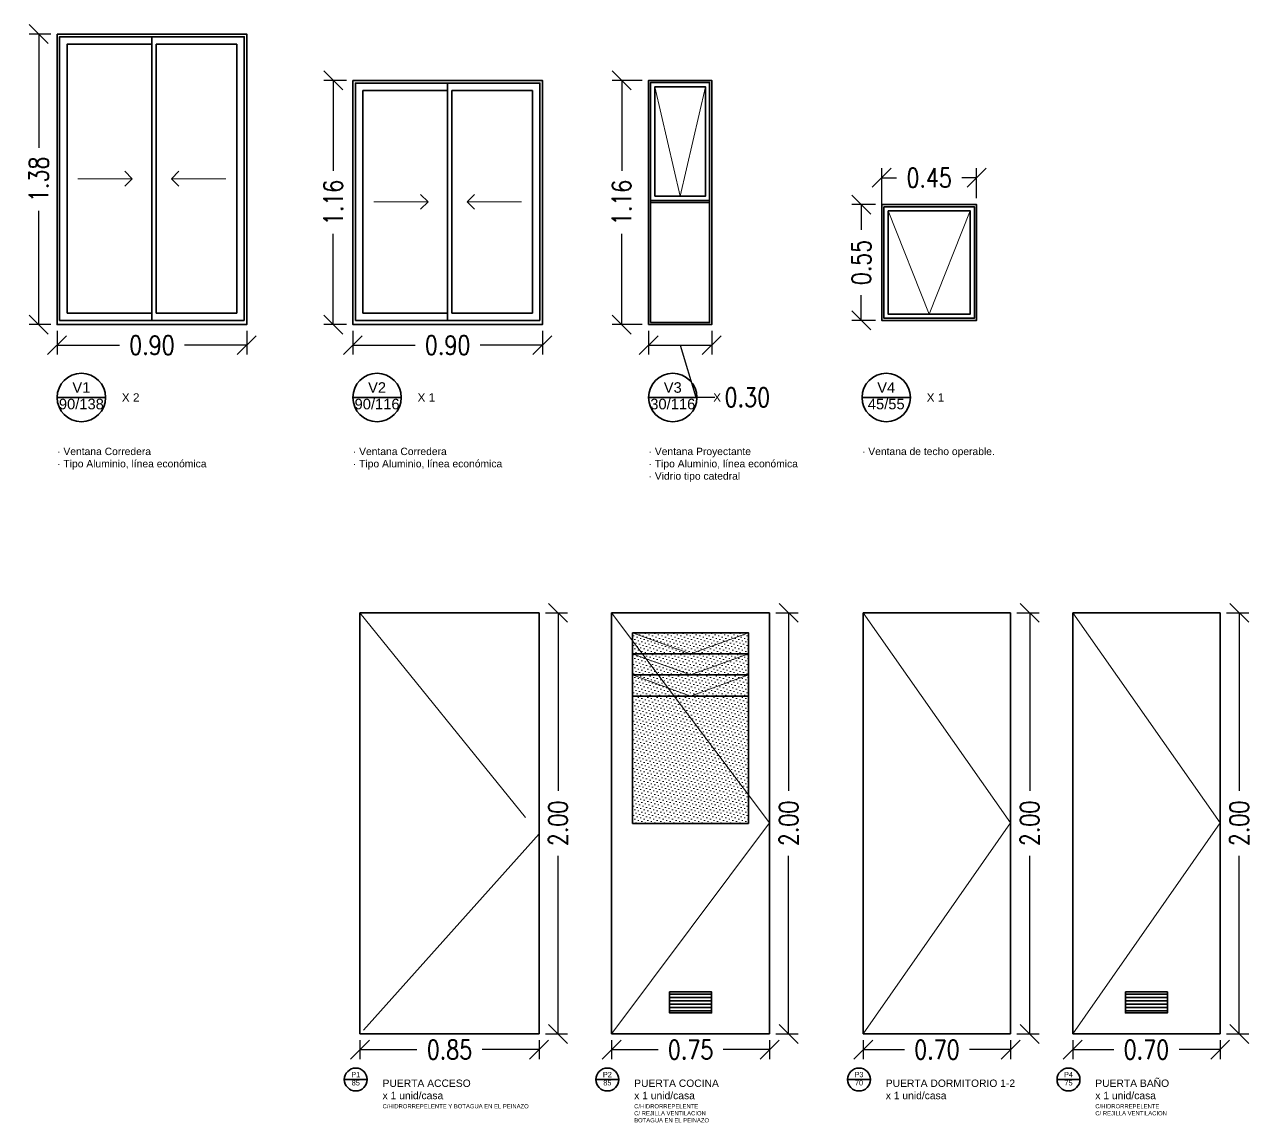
# Model space of a CAD drawing. Header units: metres. Extents: x 45 to 666, y -23 to 325.
# Drawn here: x 152.91 to 158.74, y 104.72 to 109.94 of the extents above; entities that cross this region are included whole.
import ezdxf
from ezdxf.enums import TextEntityAlignment as Align

# ---------------------------------------------------------------- set-up
doc = ezdxf.new("R2010")
doc.units = ezdxf.units.M
doc.header["$LTSCALE"] = 5
doc.header["$MEASUREMENT"] = 0
doc.linetypes.add('HIDDEN', pattern=[0.375, 0.25, -0.125])
doc.layers.get('0').update_dxf_attribs({"color": 30})
doc.layers.get('DEFPOINTS').update_dxf_attribs({"color": 210})
for name, color, linetype, lineweight in [('A-ANNO-DIMS', 3, 'Continuous', 18), ('A-ANNO-NOTE', 7, 'Continuous', 35), ('A-ANNO-TEXT', 3, 'Continuous', 18), ('A-ELEV-MBE1', 7, 'Continuous', 35), ('A-ELEV-PATT', 8, 'Continuous', 18), ('A-FLOR-OVHD', 3, 'HIDDEN', 18)]:
    doc.layers.add(name, color=color, linetype=linetype, lineweight=lineweight)
doc.styles.add('E-ARIAL', font='arial.ttf')
doc.styles.add('E-ROMANS', font='romans.shx', dxfattribs={"width": 0.8})
doc.dimstyles.new('E-0050_TICK_18', dxfattribs={"dimscale": 0.001, "dimtxt": 90, "dimasz": 90, "dimexe": 45, "dimexo": 30, "dimgap": 45, "dimtad": 0, "dimzin": 0, "dimdsep": 46, "dimtxsty": 'E-ROMANS', "dimblk": 'OBLIQUE', "dimcen": 45, "dimclrd": 256, "dimclre": 256, "dimclrt": 256, "dimadec": 0, "dimazin": 0, "dimtfac": 1, "dimtmove": 1, "dimatfit": 3, "dimldrblk": 'OPEN90', "dimfxl": 1, "dimtfill": 1, "dimtolj": 1, "dimtzin": 0, "dimarcsym": 0})

# ---------------------------------------------------------------- blocks, each defined once
blk = doc.blocks.new('_Oblique')
at = {"color": 0, "linetype": 'ByBlock', "lineweight": -2}
blk.add_line((-0.5, -0.5), (0.5, 0.5), dxfattribs=at)
blk = doc.blocks.new('*D792')
at = {"layer": 'A-ANNO-DIMS', "lineweight": -2, "transparency": 16777216}
for p, q in [((153.0296, 109.8922), (152.9275, 109.8922)), ((152.9725, 109.8922), (152.9725, 109.3518)), ((152.9725, 108.5122), (152.9725, 109.0526)), ((153.0296, 108.5122), (152.9275, 108.5122))]:
    blk.add_line(p, q, dxfattribs=at)
at = {"layer": 'DEFPOINTS', "color": 0, "transparency": 16777216}
for p in [(153.0596, 109.8922), (152.9725, 108.5122), (153.0596, 108.5122)]:
    blk.add_point(p, dxfattribs=at)
at = {"layer": 'A-ANNO-DIMS', "lineweight": -2, "transparency": 16777216, "xscale": 0.09, "yscale": 0.09, "zscale": 0.09}
for p, rotation in [((152.9725, 109.8922), 90), ((152.9725, 108.5122), 270)]:
    blk.add_blockref('_Oblique', p, dxfattribs=dict(at, rotation=rotation))
at = {"layer": 'A-ANNO-DIMS', "transparency": 16777216, "insert": (152.9725, 109.2022), "char_height": 0.09, "attachment_point": 5, "rotation": 90, "style": 'E-ROMANS', "bg_fill": 3, "box_fill_scale": 1.25, "bg_fill_color": 256, "bg_fill_true_color": 13158600, "bg_fill_transparency": 0}
blk.add_mtext('\\A1;1.38', dxfattribs=at)
blk = doc.blocks.new('_Open90')
at = {"color": 0, "linetype": 'ByBlock', "lineweight": -2}
for p, q in [((0, 0), (-1, 0)), ((-0.5, 0.5), (0, 0)), ((0, 0), (-0.5, -0.5))]:
    blk.add_line(p, q, dxfattribs=at)
blk = doc.blocks.new('*D793')
at = {"layer": 'A-ANNO-DIMS', "lineweight": -2, "transparency": 16777216}
for p, q in [((153.0596, 108.4822), (153.0596, 108.3697)), ((153.9596, 108.4822), (153.9596, 108.3697)), ((153.0596, 108.4147), (153.3549, 108.4147)), ((153.9596, 108.4147), (153.6643, 108.4147))]:
    blk.add_line(p, q, dxfattribs=at)
at = {"layer": 'DEFPOINTS', "color": 0, "transparency": 16777216}
for p in [(153.0596, 108.5122), (153.9596, 108.5122), (153.9596, 108.4147)]:
    blk.add_point(p, dxfattribs=at)
at = {"layer": 'A-ANNO-DIMS', "lineweight": -2, "transparency": 16777216, "xscale": 0.09, "yscale": 0.09, "zscale": 0.09, "rotation": 180}
blk.add_blockref('_Oblique', (153.0596, 108.4147), dxfattribs=at)
at = {"layer": 'A-ANNO-DIMS', "lineweight": -2, "transparency": 16777216, "xscale": 0.09, "yscale": 0.09, "zscale": 0.09}
blk.add_blockref('_Oblique', (153.9596, 108.4147), dxfattribs=at)
at = {"layer": 'A-ANNO-DIMS', "transparency": 16777216, "insert": (153.5096, 108.4147), "char_height": 0.09, "attachment_point": 5, "style": 'E-ROMANS', "bg_fill": 3, "box_fill_scale": 1.25, "bg_fill_color": 256, "bg_fill_true_color": 13158600, "bg_fill_transparency": 0}
blk.add_mtext('\\A1;0.90', dxfattribs=at)
blk = doc.blocks.new('TAG-WINDOW')
blk.add_lwpolyline([(-0.92, 0), (0.92, 0)])
blk.add_circle((0, 0), 0.92)
at = {"style": 'E-ARIAL'}
blk.add_attdef('V', text='', height=0.4, dxfattribs=at).set_placement((0, 0.06), align=Align.BOTTOM_CENTER)
blk.add_attdef('40/120', text='', height=0.4, dxfattribs=at).set_placement((0, -0.048), align=Align.TOP_CENTER)
blk = doc.blocks.new('*D794')
at = {"layer": 'A-ANNO-DIMS', "lineweight": -2, "transparency": 16777216}
for p, q in [((154.4335, 109.6722), (154.3253, 109.6722)), ((154.3703, 109.6722), (154.3703, 109.2418)), ((154.3703, 108.5122), (154.3703, 108.9426)), ((154.4335, 108.5122), (154.3253, 108.5122))]:
    blk.add_line(p, q, dxfattribs=at)
at = {"layer": 'DEFPOINTS', "color": 0, "transparency": 16777216}
for p in [(154.4635, 109.6722), (154.3703, 108.5122), (154.4635, 108.5122)]:
    blk.add_point(p, dxfattribs=at)
at = {"layer": 'A-ANNO-DIMS', "lineweight": -2, "transparency": 16777216, "xscale": 0.09, "yscale": 0.09, "zscale": 0.09}
for p, rotation in [((154.3703, 109.6722), 90), ((154.3703, 108.5122), 270)]:
    blk.add_blockref('_Oblique', p, dxfattribs=dict(at, rotation=rotation))
at = {"layer": 'A-ANNO-DIMS', "transparency": 16777216, "insert": (154.3703, 109.0922), "char_height": 0.09, "attachment_point": 5, "rotation": 90, "style": 'E-ROMANS', "bg_fill": 3, "box_fill_scale": 1.25, "bg_fill_color": 256, "bg_fill_true_color": 13158600, "bg_fill_transparency": 0}
blk.add_mtext('\\A1;1.16', dxfattribs=at)
blk = doc.blocks.new('*D795')
at = {"layer": 'A-ANNO-DIMS', "lineweight": -2, "transparency": 16777216}
for p, q in [((154.4635, 108.4822), (154.4635, 108.3697)), ((155.3635, 108.4822), (155.3635, 108.3697)), ((154.4635, 108.4147), (154.7587, 108.4147)), ((155.3635, 108.4147), (155.0682, 108.4147))]:
    blk.add_line(p, q, dxfattribs=at)
at = {"layer": 'DEFPOINTS', "color": 0, "transparency": 16777216}
for p in [(154.4635, 108.5122), (155.3635, 108.5122), (155.3635, 108.4147)]:
    blk.add_point(p, dxfattribs=at)
at = {"layer": 'A-ANNO-DIMS', "lineweight": -2, "transparency": 16777216, "xscale": 0.09, "yscale": 0.09, "zscale": 0.09, "rotation": 180}
blk.add_blockref('_Oblique', (154.4635, 108.4147), dxfattribs=at)
at = {"layer": 'A-ANNO-DIMS', "lineweight": -2, "transparency": 16777216, "xscale": 0.09, "yscale": 0.09, "zscale": 0.09}
blk.add_blockref('_Oblique', (155.3635, 108.4147), dxfattribs=at)
at = {"layer": 'A-ANNO-DIMS', "transparency": 16777216, "insert": (154.9135, 108.4147), "char_height": 0.09, "attachment_point": 5, "style": 'E-ROMANS', "bg_fill": 3, "box_fill_scale": 1.25, "bg_fill_color": 256, "bg_fill_true_color": 13158600, "bg_fill_transparency": 0}
blk.add_mtext('\\A1;0.90', dxfattribs=at)
blk = doc.blocks.new('*D796')
at = {"layer": 'A-ANNO-DIMS', "lineweight": -2, "transparency": 16777216}
for p, q in [((155.8673, 108.4822), (155.8673, 108.3697)), ((156.1673, 108.4822), (156.1673, 108.3697)), ((155.8673, 108.4147), (156.1673, 108.4147)), ((156.0173, 108.4147), (156.0916, 108.1672)), ((156.0916, 108.1672), (156.1816, 108.1672))]:
    blk.add_line(p, q, dxfattribs=at)
at = {"layer": 'DEFPOINTS', "color": 0, "transparency": 16777216}
for p in [(155.8673, 108.5122), (156.1673, 108.5122), (156.1673, 108.4147)]:
    blk.add_point(p, dxfattribs=at)
at = {"layer": 'A-ANNO-DIMS', "lineweight": -2, "transparency": 16777216, "xscale": 0.09, "yscale": 0.09, "zscale": 0.09, "rotation": 180}
blk.add_blockref('_Oblique', (155.8673, 108.4147), dxfattribs=at)
at = {"layer": 'A-ANNO-DIMS', "lineweight": -2, "transparency": 16777216, "xscale": 0.09, "yscale": 0.09, "zscale": 0.09}
blk.add_blockref('_Oblique', (156.1673, 108.4147), dxfattribs=at)
at = {"layer": 'A-ANNO-DIMS', "transparency": 16777216, "insert": (156.3363, 108.1672), "char_height": 0.09, "attachment_point": 5, "style": 'E-ROMANS', "bg_fill": 3, "box_fill_scale": 1.25, "bg_fill_color": 256, "bg_fill_true_color": 13158600, "bg_fill_transparency": 0}
blk.add_mtext('\\A1;0.30', dxfattribs=at)
blk = doc.blocks.new('*D797')
at = {"layer": 'A-ANNO-DIMS', "lineweight": -2, "transparency": 16777216}
for p, q in [((155.8373, 109.6722), (155.6951, 109.6722)), ((155.7401, 109.6722), (155.7401, 109.2418)), ((155.7401, 108.5122), (155.7401, 108.9426)), ((155.8373, 108.5122), (155.6951, 108.5122))]:
    blk.add_line(p, q, dxfattribs=at)
at = {"layer": 'DEFPOINTS', "color": 0, "transparency": 16777216}
for p in [(155.7401, 109.6722), (155.8673, 109.6722), (155.8673, 108.5122)]:
    blk.add_point(p, dxfattribs=at)
at = {"layer": 'A-ANNO-DIMS', "lineweight": -2, "transparency": 16777216, "xscale": 0.09, "yscale": 0.09, "zscale": 0.09}
for p, rotation in [((155.7401, 109.6722), 90), ((155.7401, 108.5122), 270)]:
    blk.add_blockref('_Oblique', p, dxfattribs=dict(at, rotation=rotation))
at = {"layer": 'A-ANNO-DIMS', "transparency": 16777216, "insert": (155.7401, 109.0922), "char_height": 0.09, "attachment_point": 5, "rotation": 90, "style": 'E-ROMANS', "bg_fill": 3, "box_fill_scale": 1.25, "bg_fill_color": 256, "bg_fill_true_color": 13158600, "bg_fill_transparency": 0}
blk.add_mtext('\\A1;1.16', dxfattribs=at)
blk = doc.blocks.new('TAG-DOOR')
blk.add_lwpolyline([(-0.435, 0), (0.435, 0)])
blk.add_circle((0, 0), 0.435)
at = {"style": 'E-ARIAL'}
blk.add_attdef('P', text='', height=0.2, dxfattribs=at).set_placement((0, 0.03), align=Align.BOTTOM_CENTER)
blk.add_attdef('80/75', text='', height=0.2, dxfattribs=at).set_placement((0, -0.024), align=Align.TOP_CENTER)
blk = doc.blocks.new('*D798')
at = {"layer": 'A-ANNO-DIMS', "lineweight": -2, "transparency": 16777216}
for p, q in [((154.4974, 105.1133), (154.4974, 105.024)), ((154.4974, 105.069), (154.7677, 105.069)), ((155.3474, 105.069), (155.0771, 105.069)), ((155.3474, 105.1133), (155.3474, 105.024))]:
    blk.add_line(p, q, dxfattribs=at)
at = {"layer": 'DEFPOINTS', "color": 0, "transparency": 16777216}
for p in [(154.4974, 105.1433), (155.3474, 105.1433), (155.3474, 105.069)]:
    blk.add_point(p, dxfattribs=at)
at = {"layer": 'A-ANNO-DIMS', "lineweight": -2, "transparency": 16777216, "xscale": 0.09, "yscale": 0.09, "zscale": 0.09, "rotation": 180}
blk.add_blockref('_Oblique', (154.4974, 105.069), dxfattribs=at)
at = {"layer": 'A-ANNO-DIMS', "lineweight": -2, "transparency": 16777216, "xscale": 0.09, "yscale": 0.09, "zscale": 0.09}
blk.add_blockref('_Oblique', (155.3474, 105.069), dxfattribs=at)
at = {"layer": 'A-ANNO-DIMS', "transparency": 16777216, "insert": (154.9224, 105.069), "char_height": 0.09, "attachment_point": 5, "style": 'E-ROMANS', "bg_fill": 3, "box_fill_scale": 1.25, "bg_fill_color": 256, "bg_fill_true_color": 13158600, "bg_fill_transparency": 0}
blk.add_mtext('\\A1;0.85', dxfattribs=at)
blk = doc.blocks.new('*D799')
at = {"layer": 'A-ANNO-DIMS', "lineweight": -2, "transparency": 16777216}
for p, q in [((155.3774, 107.1433), (155.4825, 107.1433)), ((155.4375, 107.1433), (155.4375, 106.298)), ((155.4375, 105.1433), (155.4375, 105.9886)), ((155.3774, 105.1433), (155.4825, 105.1433))]:
    blk.add_line(p, q, dxfattribs=at)
at = {"layer": 'DEFPOINTS', "color": 0, "transparency": 16777216}
for p in [(155.3474, 107.1433), (155.3474, 105.1433), (155.4375, 105.1433)]:
    blk.add_point(p, dxfattribs=at)
at = {"layer": 'A-ANNO-DIMS', "lineweight": -2, "transparency": 16777216, "xscale": 0.09, "yscale": 0.09, "zscale": 0.09}
for p, rotation in [((155.4375, 107.1433), 90), ((155.4375, 105.1433), 270)]:
    blk.add_blockref('_Oblique', p, dxfattribs=dict(at, rotation=rotation))
at = {"layer": 'A-ANNO-DIMS', "transparency": 16777216, "insert": (155.4375, 106.1433), "char_height": 0.09, "attachment_point": 5, "rotation": 90, "style": 'E-ROMANS', "bg_fill": 3, "box_fill_scale": 1.25, "bg_fill_color": 256, "bg_fill_true_color": 13158600, "bg_fill_transparency": 0}
blk.add_mtext('\\A1;2.00', dxfattribs=at)
blk = doc.blocks.new('*D368')
at = {"layer": 'A-ANNO-DIMS', "lineweight": -2, "transparency": 16777216}
for p, q in [((155.6919, 105.1133), (155.6919, 105.024)), ((155.6919, 105.069), (155.9122, 105.069)), ((156.4419, 105.069), (156.2216, 105.069)), ((156.4419, 105.1133), (156.4419, 105.024))]:
    blk.add_line(p, q, dxfattribs=at)
at = {"layer": 'DEFPOINTS', "color": 0, "transparency": 16777216}
for p in [(155.6919, 105.1433), (156.4419, 105.1433), (156.4419, 105.069)]:
    blk.add_point(p, dxfattribs=at)
at = {"layer": 'A-ANNO-DIMS', "lineweight": -2, "transparency": 16777216, "xscale": 0.09, "yscale": 0.09, "zscale": 0.09, "rotation": 180}
blk.add_blockref('_Oblique', (155.6919, 105.069), dxfattribs=at)
at = {"layer": 'A-ANNO-DIMS', "lineweight": -2, "transparency": 16777216, "xscale": 0.09, "yscale": 0.09, "zscale": 0.09}
blk.add_blockref('_Oblique', (156.4419, 105.069), dxfattribs=at)
at = {"layer": 'A-ANNO-DIMS', "transparency": 16777216, "insert": (156.0669, 105.069), "char_height": 0.09, "attachment_point": 5, "style": 'E-ROMANS', "bg_fill": 3, "box_fill_scale": 1.25, "bg_fill_color": 256, "bg_fill_true_color": 13158600, "bg_fill_transparency": 0}
blk.add_mtext('\\A1;0.75', dxfattribs=at)
blk = doc.blocks.new('*D800')
at = {"layer": 'A-ANNO-DIMS', "lineweight": -2, "transparency": 16777216}
for p, q in [((156.4719, 107.1433), (156.5774, 107.1433)), ((156.5324, 107.1433), (156.5324, 106.298)), ((156.5324, 105.1433), (156.5324, 105.9886)), ((156.4719, 105.1433), (156.5774, 105.1433))]:
    blk.add_line(p, q, dxfattribs=at)
at = {"layer": 'DEFPOINTS', "color": 0, "transparency": 16777216}
for p in [(156.4419, 107.1433), (156.5324, 107.1433), (156.4419, 105.1433)]:
    blk.add_point(p, dxfattribs=at)
at = {"layer": 'A-ANNO-DIMS', "lineweight": -2, "transparency": 16777216, "xscale": 0.09, "yscale": 0.09, "zscale": 0.09}
for p, rotation in [((156.5324, 107.1433), 90), ((156.5324, 105.1433), 270)]:
    blk.add_blockref('_Oblique', p, dxfattribs=dict(at, rotation=rotation))
at = {"layer": 'A-ANNO-DIMS', "transparency": 16777216, "insert": (156.5324, 106.1433), "char_height": 0.09, "attachment_point": 5, "rotation": 90, "style": 'E-ROMANS', "bg_fill": 3, "box_fill_scale": 1.25, "bg_fill_color": 256, "bg_fill_true_color": 13158600, "bg_fill_transparency": 0}
blk.add_mtext('\\A1;2.00', dxfattribs=at)
blk = doc.blocks.new('*D369')
at = {"layer": 'A-ANNO-DIMS', "lineweight": -2, "transparency": 16777216}
for p, q in [((156.8864, 105.1133), (156.8864, 105.024)), ((156.8864, 105.069), (157.0817, 105.069)), ((157.5864, 105.069), (157.3912, 105.069)), ((157.5864, 105.1133), (157.5864, 105.024))]:
    blk.add_line(p, q, dxfattribs=at)
at = {"layer": 'DEFPOINTS', "color": 0, "transparency": 16777216}
for p in [(156.8864, 105.1433), (157.5864, 105.1433), (157.5864, 105.069)]:
    blk.add_point(p, dxfattribs=at)
at = {"layer": 'A-ANNO-DIMS', "lineweight": -2, "transparency": 16777216, "xscale": 0.09, "yscale": 0.09, "zscale": 0.09, "rotation": 180}
blk.add_blockref('_Oblique', (156.8864, 105.069), dxfattribs=at)
at = {"layer": 'A-ANNO-DIMS', "lineweight": -2, "transparency": 16777216, "xscale": 0.09, "yscale": 0.09, "zscale": 0.09}
blk.add_blockref('_Oblique', (157.5864, 105.069), dxfattribs=at)
at = {"layer": 'A-ANNO-DIMS', "transparency": 16777216, "insert": (157.2364, 105.069), "char_height": 0.09, "attachment_point": 5, "style": 'E-ROMANS', "bg_fill": 3, "box_fill_scale": 1.25, "bg_fill_color": 256, "bg_fill_true_color": 13158600, "bg_fill_transparency": 0}
blk.add_mtext('\\A1;0.70', dxfattribs=at)
blk = doc.blocks.new('*D801')
at = {"layer": 'A-ANNO-DIMS', "lineweight": -2, "transparency": 16777216}
for p, q in [((157.6164, 107.1433), (157.7219, 107.1433)), ((157.6769, 107.1433), (157.6769, 106.298)), ((157.6769, 105.1433), (157.6769, 105.9886)), ((157.6164, 105.1433), (157.7219, 105.1433))]:
    blk.add_line(p, q, dxfattribs=at)
at = {"layer": 'DEFPOINTS', "color": 0, "transparency": 16777216}
for p in [(157.5864, 107.1433), (157.6769, 107.1433), (157.5864, 105.1433)]:
    blk.add_point(p, dxfattribs=at)
at = {"layer": 'A-ANNO-DIMS', "lineweight": -2, "transparency": 16777216, "xscale": 0.09, "yscale": 0.09, "zscale": 0.09}
for p, rotation in [((157.6769, 107.1433), 90), ((157.6769, 105.1433), 270)]:
    blk.add_blockref('_Oblique', p, dxfattribs=dict(at, rotation=rotation))
at = {"layer": 'A-ANNO-DIMS', "transparency": 16777216, "insert": (157.6769, 106.1433), "char_height": 0.09, "attachment_point": 5, "rotation": 90, "style": 'E-ROMANS', "bg_fill": 3, "box_fill_scale": 1.25, "bg_fill_color": 256, "bg_fill_true_color": 13158600, "bg_fill_transparency": 0}
blk.add_mtext('\\A1;2.00', dxfattribs=at)
blk = doc.blocks.new('*D370')
at = {"layer": 'A-ANNO-DIMS', "lineweight": -2, "transparency": 16777216}
for p, q in [((157.881, 105.1133), (157.881, 105.024)), ((157.881, 105.069), (158.0763, 105.069)), ((158.581, 105.069), (158.3857, 105.069)), ((158.581, 105.1133), (158.581, 105.024))]:
    blk.add_line(p, q, dxfattribs=at)
at = {"layer": 'DEFPOINTS', "color": 0, "transparency": 16777216}
for p in [(157.881, 105.1433), (158.581, 105.1433), (158.581, 105.069)]:
    blk.add_point(p, dxfattribs=at)
at = {"layer": 'A-ANNO-DIMS', "lineweight": -2, "transparency": 16777216, "xscale": 0.09, "yscale": 0.09, "zscale": 0.09, "rotation": 180}
blk.add_blockref('_Oblique', (157.881, 105.069), dxfattribs=at)
at = {"layer": 'A-ANNO-DIMS', "lineweight": -2, "transparency": 16777216, "xscale": 0.09, "yscale": 0.09, "zscale": 0.09}
blk.add_blockref('_Oblique', (158.581, 105.069), dxfattribs=at)
at = {"layer": 'A-ANNO-DIMS', "transparency": 16777216, "insert": (158.231, 105.069), "char_height": 0.09, "attachment_point": 5, "style": 'E-ROMANS', "bg_fill": 3, "box_fill_scale": 1.25, "bg_fill_color": 256, "bg_fill_true_color": 13158600, "bg_fill_transparency": 0}
blk.add_mtext('\\A1;0.70', dxfattribs=at)
blk = doc.blocks.new('*D802')
at = {"layer": 'A-ANNO-DIMS', "lineweight": -2, "transparency": 16777216}
for p, q in [((158.611, 107.1433), (158.7164, 107.1433)), ((158.6714, 107.1433), (158.6714, 106.298)), ((158.6714, 105.1433), (158.6714, 105.9886)), ((158.611, 105.1433), (158.7164, 105.1433))]:
    blk.add_line(p, q, dxfattribs=at)
at = {"layer": 'DEFPOINTS', "color": 0, "transparency": 16777216}
for p in [(158.581, 107.1433), (158.6714, 107.1433), (158.581, 105.1433)]:
    blk.add_point(p, dxfattribs=at)
at = {"layer": 'A-ANNO-DIMS', "lineweight": -2, "transparency": 16777216, "xscale": 0.09, "yscale": 0.09, "zscale": 0.09}
for p, rotation in [((158.6714, 107.1433), 90), ((158.6714, 105.1433), 270)]:
    blk.add_blockref('_Oblique', p, dxfattribs=dict(at, rotation=rotation))
at = {"layer": 'A-ANNO-DIMS', "transparency": 16777216, "insert": (158.6714, 106.1433), "char_height": 0.09, "attachment_point": 5, "rotation": 90, "style": 'E-ROMANS', "bg_fill": 3, "box_fill_scale": 1.25, "bg_fill_color": 256, "bg_fill_true_color": 13158600, "bg_fill_transparency": 0}
blk.add_mtext('\\A1;2.00', dxfattribs=at)
blk = doc.blocks.new('*D550')
at = {"layer": 'A-ANNO-DIMS', "lineweight": -2, "transparency": 16777216}
for p, q in [((156.9446, 109.0822), (156.8321, 109.0822)), ((156.8771, 109.0822), (156.8771, 108.9619)), ((156.8771, 108.5322), (156.8771, 108.6525)), ((156.9446, 108.5322), (156.8321, 108.5322))]:
    blk.add_line(p, q, dxfattribs=at)
at = {"layer": 'DEFPOINTS', "color": 0, "transparency": 16777216}
for p in [(156.9746, 109.0822), (156.8771, 108.5322), (156.9746, 108.5322)]:
    blk.add_point(p, dxfattribs=at)
at = {"layer": 'A-ANNO-DIMS', "lineweight": -2, "transparency": 16777216, "xscale": 0.09, "yscale": 0.09, "zscale": 0.09}
for p, rotation in [((156.8771, 109.0822), 90), ((156.8771, 108.5322), 270)]:
    blk.add_blockref('_Oblique', p, dxfattribs=dict(at, rotation=rotation))
at = {"layer": 'A-ANNO-DIMS', "transparency": 16777216, "insert": (156.8771, 108.8072), "char_height": 0.09, "attachment_point": 5, "rotation": 90, "style": 'E-ROMANS', "bg_fill": 3, "box_fill_scale": 1.25, "bg_fill_color": 256, "bg_fill_true_color": 13158600, "bg_fill_transparency": 0}
blk.add_mtext('\\A1;0.55', dxfattribs=at)
blk = doc.blocks.new('*D198')
at = {"layer": 'A-ANNO-DIMS', "lineweight": -2, "transparency": 16777216}
for p, q in [((156.9746, 108.5622), (156.9746, 109.2545)), ((157.4246, 109.1122), (157.4246, 109.2545)), ((156.9746, 109.2095), (157.0449, 109.2095)), ((157.4246, 109.2095), (157.3543, 109.2095))]:
    blk.add_line(p, q, dxfattribs=at)
at = {"layer": 'DEFPOINTS', "color": 0, "transparency": 16777216}
for p in [(156.9746, 109.2095), (157.4246, 109.0822), (156.9746, 108.5322)]:
    blk.add_point(p, dxfattribs=at)
at = {"layer": 'A-ANNO-DIMS', "lineweight": -2, "transparency": 16777216, "xscale": 0.09, "yscale": 0.09, "zscale": 0.09, "rotation": 180}
blk.add_blockref('_Oblique', (156.9746, 109.2095), dxfattribs=at)
at = {"layer": 'A-ANNO-DIMS', "lineweight": -2, "transparency": 16777216, "xscale": 0.09, "yscale": 0.09, "zscale": 0.09}
blk.add_blockref('_Oblique', (157.4246, 109.2095), dxfattribs=at)
at = {"layer": 'A-ANNO-DIMS', "transparency": 16777216, "insert": (157.1996, 109.2095), "char_height": 0.09, "attachment_point": 5, "style": 'E-ROMANS', "bg_fill": 3, "box_fill_scale": 1.25, "bg_fill_color": 256, "bg_fill_true_color": 13158600, "bg_fill_transparency": 0}
blk.add_mtext('\\A1;0.45', dxfattribs=at)

msp = doc.modelspace()

# ---------------------------------------------------------------- hatches: boundary and pattern name
at = {"layer": 'A-ELEV-PATT'}
h = msp.add_hatch(dxfattribs=at)
h.set_pattern_fill('DOTS', color=256, scale=0.01, angle=45, style=0)
h.set_pattern_definition([(45, (0, 0), (-0.0056126601, 0.0168379802), [0, -0.015875])])
h.paths.add_polyline_path([(155.7919, 107.0483), (156.3419, 107.0483), (156.3419, 106.1433), (155.7919, 106.1433)])

# ---------------------------------------------------------------- linework, layer by layer
at = {"layer": 'A-ELEV-MBE1'}
for p, q in [((153.5096, 108.5312), (153.5096, 109.8792)), ((153.5296, 108.5668), (153.5296, 109.8436)), ((154.9135, 108.5312), (154.9135, 109.6592)), ((154.9335, 108.5668), (154.9335, 109.6236)), ((156.1573, 109.1022), (155.8773, 109.1022)), ((156.1573, 109.0922), (155.8773, 109.0922)), ((153.9476, 108.5312), (153.0716, 108.5312)), ((153.5096, 108.5668), (153.1072, 108.5668)), ((153.912, 108.5668), (153.5296, 108.5668)), ((155.3515, 108.5312), (154.4755, 108.5312)), ((154.9135, 108.5668), (154.5111, 108.5668)), ((155.3159, 108.5668), (154.9335, 108.5668)), ((154.4974, 105.1433), (154.4974, 107.1433)), ((154.4974, 107.1433), (155.3474, 107.1433)), ((155.3474, 107.1433), (155.3474, 105.1433)), ((156.4419, 107.1433), (155.6919, 107.1433)), ((157.5864, 107.1433), (156.8864, 107.1433)), ((158.581, 107.1433), (157.881, 107.1433)), ((156.3419, 107.0483), (155.7919, 107.0483)), ((156.3419, 106.9483), (155.7919, 106.9483)), ((156.3419, 106.8483), (155.7919, 106.8483)), ((156.3419, 106.7483), (155.7919, 106.7483)), ((155.7919, 106.1433), (156.3419, 106.1433)), ((156.1669, 105.3318), (155.9669, 105.3318)), ((156.1669, 105.3162), (155.9669, 105.3162)), ((158.331, 105.3318), (158.131, 105.3318)), ((158.331, 105.3162), (158.131, 105.3162)), ((156.1669, 105.3005), (155.9669, 105.3005)), ((156.1669, 105.2849), (155.9669, 105.2849)), ((156.1669, 105.2693), (155.9669, 105.2693)), ((156.1669, 105.2536), (155.9669, 105.2536)), ((158.331, 105.3005), (158.131, 105.3005)), ((158.331, 105.2849), (158.131, 105.2849)), ((158.331, 105.2693), (158.131, 105.2693)), ((158.331, 105.2536), (158.131, 105.2536)), ((155.3474, 105.1433), (154.4974, 105.1433)), ((155.6919, 105.1433), (156.4419, 105.1433)), ((156.8864, 105.1433), (157.5864, 105.1433)), ((157.881, 105.1433), (158.581, 105.1433))]:
    msp.add_line(p, q, dxfattribs=at)
for points in [[(153.0596, 109.8922), (153.9596, 109.8922), (153.9596, 108.5122), (153.0596, 108.5122), (153.0596, 109.8922)], [(153.0716, 108.5312), (153.0716, 109.8792), (153.9476, 109.8792), (153.9476, 108.5312)], [(153.1072, 108.5668), (153.1072, 109.8436), (153.5096, 109.8436)], [(153.5296, 109.8436), (153.912, 109.8436), (153.912, 108.5668)], [(154.4635, 109.6722), (155.3635, 109.6722), (155.3635, 108.5122), (154.4635, 108.5122), (154.4635, 109.6722)], [(154.4755, 108.5312), (154.4755, 109.6592), (155.3515, 109.6592), (155.3515, 108.5312)], [(154.5111, 108.5668), (154.5111, 109.6236), (154.9135, 109.6236)], [(154.9335, 109.6236), (155.3159, 109.6236), (155.3159, 108.5668)], [(155.8673, 108.5122), (155.8673, 109.6722), (156.1673, 109.6722), (156.1673, 108.5122), (155.8673, 108.5122)], [(156.9746, 109.0822), (157.4246, 109.0822), (157.4246, 108.5322), (156.9746, 108.5322), (156.9746, 109.0822)], [(156.3419, 106.1433), (156.3419, 107.0483), (155.7919, 107.0483), (155.7919, 106.1433)], [(155.9669, 105.3433), (156.1669, 105.3433), (156.1669, 105.2433), (155.9669, 105.2433), (155.9669, 105.3433)], [(158.131, 105.3433), (158.331, 105.3433), (158.331, 105.2433), (158.131, 105.2433), (158.131, 105.3433)]]:
    msp.add_lwpolyline(points, dxfattribs=at)
for points in [[(155.8773, 108.5222), (155.8773, 109.6622), (156.1573, 109.6622), (156.1573, 108.5222)], [(155.8973, 109.1222), (156.1373, 109.1222), (156.1373, 109.6422), (155.8973, 109.6422)], [(156.9846, 109.0722), (157.4146, 109.0722), (157.4146, 108.5422), (156.9846, 108.5422)], [(157.0046, 109.0522), (157.0046, 108.5622), (157.3946, 108.5622), (157.3946, 109.0522)]]:
    msp.add_lwpolyline(points, close=True, dxfattribs=at)
at = {"layer": 'A-FLOR-OVHD'}
for p, q in [((156.0669, 106.9483), (155.7919, 107.0483)), ((156.3419, 107.0483), (156.0669, 106.9483)), ((156.0669, 106.8483), (155.7919, 106.9483)), ((156.3419, 106.9483), (156.0669, 106.8483)), ((156.0669, 106.7483), (155.7919, 106.8483)), ((156.3419, 106.8483), (156.0669, 106.7483))]:
    msp.add_line(p, q, dxfattribs=at)
for points in [[(155.8973, 109.6422), (156.0173, 109.1222), (156.1373, 109.6422)], [(153.3812, 109.2405), (153.4166, 109.2052), (153.3812, 109.1698)], [(153.638, 109.2405), (153.6026, 109.2052), (153.638, 109.1698)], [(153.1586, 109.2052), (153.4166, 109.2052)], [(153.8606, 109.2052), (153.6026, 109.2052)], [(154.5625, 109.0952), (154.8204, 109.0952)], [(154.7851, 109.1305), (154.8204, 109.0952), (154.7851, 109.0598)], [(155.0418, 109.1305), (155.0065, 109.0952), (155.0418, 109.0598)], [(155.2644, 109.0952), (155.0065, 109.0952)], [(157.0046, 109.0522), (157.1996, 108.5622), (157.3946, 109.0522)], [(155.6919, 107.1433), (156.4419, 106.1458), (155.6919, 105.1433)], [(156.8864, 107.1433), (157.5864, 106.1458), (156.8864, 105.1433)], [(157.881, 107.1433), (158.581, 106.1458), (157.881, 105.1433)]]:
    msp.add_lwpolyline(points, dxfattribs=at)

# ---------------------------------------------------------------- block references
at = {"layer": 'A-ANNO-NOTE', "xscale": 0.125, "yscale": 0.125, "zscale": 0.125}
for name, p, values in [('TAG-WINDOW', (153.1746, 108.166), {'V': 'V1', '40/120': '90/138'}), ('TAG-WINDOW', (154.5785, 108.166), {'V': 'V2', '40/120': '90/116'}), ('TAG-WINDOW', (155.9823, 108.166), {'V': 'V3', '40/120': '30/116'}), ('TAG-WINDOW', (156.9957, 108.166), {'V': 'V4', '40/120': '45/55'}), ('TAG-DOOR', (154.4774, 104.9269), {'P': 'P1', '80/75': '85'}), ('TAG-DOOR', (155.6719, 104.9269), {'P': 'P2', '80/75': '85'}), ('TAG-DOOR', (156.8664, 104.9269), {'P': 'P3', '80/75': '70'}), ('TAG-DOOR', (157.861, 104.9269), {'P': 'P4', '80/75': '75'})]:
    msp.add_blockref(name, p, dxfattribs=at).add_auto_attribs(values)

# ---------------------------------------------------------------- texts
at = {"layer": 'A-ANNO-NOTE', "char_height": 0.04, "attachment_point": 4, "style": 'E-ARIAL'}
for s, insert in [('X 2', (153.3666, 108.166)), ('X 1', (154.7705, 108.166)), ('X 1', (156.1744, 108.166)), ('X 1', (157.1877, 108.166))]:
    msp.add_mtext(s, dxfattribs=dict(at, insert=insert))
at = {"layer": 'A-ANNO-TEXT', "char_height": 0.035, "attachment_point": 1, "style": 'E-ARIAL'}
for s, insert in [('· Ventana Corredera\\P· Tipo Aluminio, línea económica', (153.0596, 107.9276)), ('· Ventana Corredera\\P· Tipo Aluminio, línea económica', (154.4635, 107.9276)), ('· Ventana Proyectante\\P· Tipo Aluminio, línea económica\\P· Vidrio tipo catedral', (155.8673, 107.9276)), ('· Ventana de techo operable.', (156.8807, 107.9276)), ('PUERTA ACCESO\\Px 1 unid/casa\\P{\\H0.5714x;C/HIDRORREPELENTE Y BOTAGUA EN EL PEINAZO}', (154.6046, 104.9269)), ('PUERTA COCINA\\Px 1 unid/casa\\P{\\H0.5714x;C/HIDRORREPELENTE\\PC/ REJILLA VENTILACION\\PBOTAGUA EN EL PEINAZO}', (155.7991, 104.9269)), ('PUERTA DORMITORIO 1-2\\Px 1 unid/casa', (156.9936, 104.9269)), ('PUERTA BAÑO\\Px 1 unid/casa\\P{\\H0.5714x;C/HIDRORREPELENTE\\PC/ REJILLA VENTILACION}', (157.9882, 104.9269))]:
    msp.add_mtext(s, dxfattribs=dict(at, insert=insert))

# ---------------------------------------------------------------- next in the draw order: dimensions: what is measured, and where the dimension line sits
at = {"layer": 'A-ANNO-DIMS'}
for base, p1, p2, angle, picture, middle in [((152.9725, 108.5122), (153.0596, 109.8922), (153.0596, 108.5122), 90, '*D792', (152.9725, 109.2022)), ((154.3703, 108.5122), (154.4635, 109.6722), (154.4635, 108.5122), 90, '*D794', (154.3703, 109.0922)), ((156.8771, 108.5322), (156.9746, 109.0822), (156.9746, 108.5322), 270, '*D550', (156.8771, 108.8072))]:
    dim = msp.add_linear_dim(base=base, p1=p1, p2=p2, angle=angle, dimstyle='E-0050_TICK_18', dxfattribs=at)
    dim.commit()
    dim.dimension.update_dxf_attribs({"geometry": picture, "text_midpoint": middle})
for base, p1, p2, picture, middle in [((156.1673, 108.4147), (155.8673, 108.5122), (156.1673, 108.5122), '*D796', (156.2266, 108.1672)), ((155.3474, 105.069), (154.4974, 105.1433), (155.3474, 105.1433), '*D798', (154.9224, 105.069)), ((156.4419, 105.069), (155.6919, 105.1433), (156.4419, 105.1433), '*D368', (156.0669, 105.069)), ((157.5864, 105.069), (156.8864, 105.1433), (157.5864, 105.1433), '*D369', (157.2364, 105.069)), ((158.581, 105.069), (157.881, 105.1433), (158.581, 105.1433), '*D370', (158.231, 105.069))]:
    dim = msp.add_linear_dim(base=base, p1=p1, p2=p2, dimstyle='E-0050_TICK_18', dxfattribs=at)
    dim.commit()
    dim.dimension.update_dxf_attribs({"geometry": picture, "text_midpoint": middle})

# ---------------------------------------------------------------- next in the draw order: linework, layer by layer
at = {"layer": 'A-ELEV-MBE1'}
for p, q in [((155.6919, 107.1433), (155.6919, 105.1433)), ((156.4419, 105.1433), (156.4419, 107.1433)), ((156.8864, 107.1433), (156.8864, 105.1433)), ((157.5864, 105.1433), (157.5864, 107.1433)), ((157.881, 107.1433), (157.881, 105.1433)), ((158.581, 105.1433), (158.581, 107.1433))]:
    msp.add_line(p, q, dxfattribs=at)

# ---------------------------------------------------------------- next in the draw order: dimensions: what is measured, and where the dimension line sits
at = {"layer": 'A-ANNO-DIMS'}
for base, p1, p2, picture, middle in [((155.7401, 109.6722), (155.8673, 108.5122), (155.8673, 109.6722), '*D797', (155.7401, 109.0922)), ((155.4375, 105.1433), (155.3474, 107.1433), (155.3474, 105.1433), '*D799', (155.4375, 106.1433))]:
    dim = msp.add_linear_dim(base=base, p1=p1, p2=p2, angle=90, dimstyle='E-0050_TICK_18', dxfattribs=at)
    dim.commit()
    dim.dimension.update_dxf_attribs({"geometry": picture, "text_midpoint": middle})
for base, p1, p2, picture, middle in [((156.9746, 109.2095), (157.4246, 109.0822), (156.9746, 108.5322), '*D198', (157.1996, 109.2095)), ((153.9596, 108.4147), (153.0596, 108.5122), (153.9596, 108.5122), '*D793', (153.5096, 108.4147)), ((155.3635, 108.4147), (154.4635, 108.5122), (155.3635, 108.5122), '*D795', (154.9135, 108.4147))]:
    dim = msp.add_linear_dim(base=base, p1=p1, p2=p2, dimstyle='E-0050_TICK_18', dxfattribs=at)
    dim.commit()
    dim.dimension.update_dxf_attribs({"geometry": picture, "text_midpoint": middle})

# ---------------------------------------------------------------- next in the draw order: linework, layer by layer
at = {"layer": 'A-FLOR-OVHD'}
msp.add_lwpolyline([(154.4974, 107.1433), (155.3474, 106.0933), (154.4974, 105.1433)], dxfattribs=at)

# ---------------------------------------------------------------- next in the draw order: dimensions: what is measured, and where the dimension line sits
at = {"layer": 'A-ANNO-DIMS'}
for base, p1, p2, picture, middle in [((156.5324, 107.1433), (156.4419, 105.1433), (156.4419, 107.1433), '*D800', (156.5324, 106.1433)), ((157.6769, 107.1433), (157.5864, 105.1433), (157.5864, 107.1433), '*D801', (157.6769, 106.1433)), ((158.6714, 107.1433), (158.581, 105.1433), (158.581, 107.1433), '*D802', (158.6714, 106.1433))]:
    dim = msp.add_linear_dim(base=base, p1=p1, p2=p2, angle=90, dimstyle='E-0050_TICK_18', dxfattribs=at)
    dim.commit()
    dim.dimension.update_dxf_attribs({"geometry": picture, "text_midpoint": middle})

doc.saveas('drawing.dxf')
